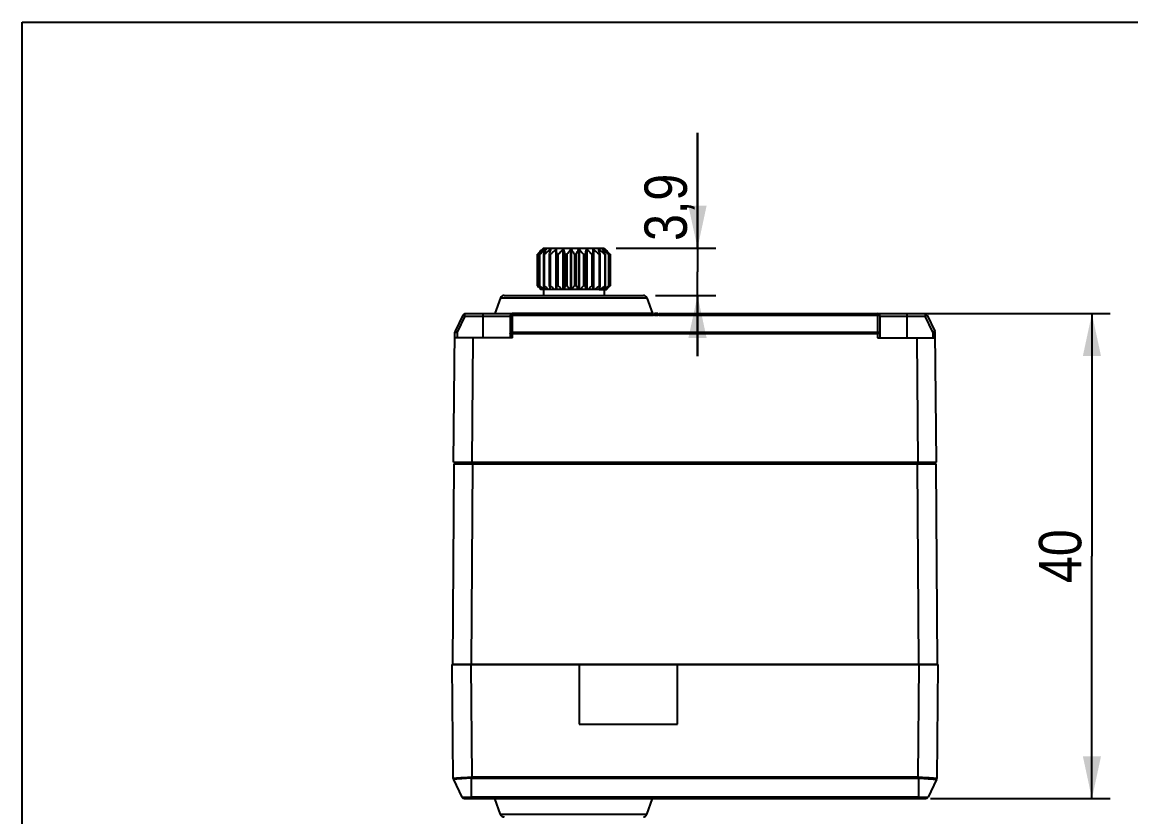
# Model space of a CAD drawing. Header units: millimetres. Extents: x 0 to 297, y 0 to 210.
# Drawn here: x 0 to 91.4, y 144.5 to 210 of the extents above; entities that cross this region are included whole.
import ezdxf

# ---------------------------------------------------------------- set-up
doc = ezdxf.new("R2010")
doc.units = ezdxf.units.MM
doc.header["$LTSCALE"] = 16.335
doc.layers.get('0').update_dxf_attribs({"linetype": 'CONTINUOUS'})
doc.styles.get("Standard").update_dxf_attribs({"font": 'txt', "width": 0.85})
doc.dimstyles.new('DIMSTYLE_1', dxfattribs={"dimtxt": 3.5, "dimasz": 3.5, "dimexe": 0.18, "dimexo": 0.0625, "dimgap": 0.09, "dimtad": 1, "dimdsep": 46, "dimtxsty": 'Standard', "dimblk": '_FILLED', "dimblk1": '_FILLED', "dimblk2": '_FILLED', "dimcen": 0.09, "dimadec": 0, "dimazin": 0, "dimtp": 0.1, "dimtm": 0.1, "dimtfac": 1, "dimtofl": 0, "dimtmove": 0, "dimatfit": 3, "dimldrblk": '_FILLED', "dimfxl": 1, "dimtolj": 1, "dimarcsym": 0})
doc.dimstyles.new('DIMSTYLE_2', dxfattribs={"dimtxt": 3.5, "dimasz": 3.5, "dimexe": 0.18, "dimexo": 0.0625, "dimgap": 0.09, "dimtad": 1, "dimdsep": 46, "dimtxsty": 'Standard', "dimblk": '_FILLED', "dimblk1": '_FILLED', "dimblk2": '_FILLED', "dimcen": 0.09, "dimadec": 0, "dimazin": 0, "dimtp": 0.3, "dimtm": 0.3, "dimtfac": 1, "dimtofl": 0, "dimtmove": 0, "dimatfit": 3, "dimldrblk": '_FILLED', "dimfxl": 1, "dimtolj": 1, "dimarcsym": 0})

# ---------------------------------------------------------------- blocks, each defined once
blk = doc.blocks.new('_FILLED')
at = {"color": 0, "linetype": 'ByBlock'}
blk.add_solid([(0, 0), (-1, 0.214), (-1, -0.214)], dxfattribs=at)
blk = doc.blocks.new('*D9')
at = {"color": 2, "linetype": 'Continuous'}
for p, q in [((55.684, 191.361), (55.684, 200.885)), ((55.684, 200.885), (55.684, 189.411)), ((48.977, 191.361), (57.184, 191.361)), ((55.684, 182.461), (55.684, 189.411)), ((52.219, 187.461), (57.184, 187.461)), ((55.684, 187.461), (55.684, 182.461))]:
    blk.add_line(p, q, dxfattribs=at)
at = {"color": 2, "linetype": 'Continuous', "xscale": 3.5, "yscale": 3.5, "zscale": 3.5}
for p, rotation in [((55.684, 191.361), 270.0000000002), ((55.684, 187.461), 90.00000000280001)]:
    blk.add_blockref('_FILLED', p, dxfattribs=dict(at, rotation=rotation))
at = {"color": 2, "linetype": 'Continuous', "insert": (51.309, 191.96), "char_height": 3.5, "width": 8.925, "attachment_point": 1, "rotation": 90, "line_spacing_factor": 0.9}
blk.add_mtext('3,9', dxfattribs=at)
blk = doc.blocks.new('*D10')
at = {"color": 2, "linetype": 'Continuous'}
for p, q in [((71.527, 185.961), (89.705, 185.961)), ((88.205, 185.961), (88.205, 165.961)), ((88.205, 145.961), (88.205, 165.961)), ((74.895, 145.961), (89.705, 145.961))]:
    blk.add_line(p, q, dxfattribs=at)
at = {"color": 2, "linetype": 'Continuous', "xscale": 3.5, "yscale": 3.5, "zscale": 3.5}
for p, rotation in [((88.205, 185.961), 90), ((88.205, 145.961), 270)]:
    blk.add_blockref('_FILLED', p, dxfattribs=dict(at, rotation=rotation))
at = {"color": 2, "linetype": 'Continuous', "insert": (83.83, 165.961), "char_height": 3.5, "width": 5.95, "attachment_point": 2, "rotation": 90, "line_spacing_factor": 0.9}
blk.add_mtext('40', dxfattribs=at)

msp = doc.modelspace()

# ---------------------------------------------------------------- linework, layer by layer
at = {"color": 7, "linetype": 'Continuous'}
for p, q in [((0, 0), (0, 210)), ((0, 210), (297, 210)), ((42.977, 191.361), (42.834, 191.218)), ((42.877, 191.26), (42.877, 191.261)), ((42.916, 191.24), (42.916, 191.217)), ((42.934, 191.24), (42.927, 191.231)), ((42.977, 191.361), (47.977, 191.361)), ((43.135, 191.24), (43.135, 191.171)), ((43.173, 191.24), (43.164, 191.224)), ((43.502, 191.24), (43.502, 191.023)), ((43.556, 191.24), (43.554, 191.232)), ((43.993, 191.24), (43.993, 187.961)), ((44.06, 187.961), (44.06, 191.24)), ((44.577, 191.24), (44.577, 187.961)), ((44.653, 187.961), (44.653, 191.24)), ((45.217, 191.24), (45.217, 187.961)), ((45.298, 187.961), (45.298, 191.24)), ((45.874, 191.24), (45.874, 187.961)), ((45.953, 187.961), (45.953, 191.24)), ((46.506, 191.24), (46.506, 187.961)), ((46.579, 187.961), (46.579, 191.24)), ((47.073, 191.24), (47.073, 191.242)), ((47.136, 187.961), (47.136, 191.24)), ((47.545, 191.225), (47.54, 191.24)), ((47.553, 191.2), (47.545, 191.225)), ((47.588, 191.1), (47.588, 191.24)), ((47.886, 191.226), (47.877, 191.24)), ((47.908, 191.19), (47.908, 191.24)), ((47.977, 191.361), (48.431, 190.907)), ((48.048, 191.259), (48.048, 191.26)), ((48.068, 191.234), (48.063, 191.24)), ((48.075, 191.226), (48.075, 191.24)), ((42.486, 190.861), (42.486, 188.261)), ((42.486, 190.861), (42.501, 190.861)), ((42.501, 188.261), (42.501, 190.861)), ((42.641, 190.861), (42.641, 188.261)), ((42.641, 190.861), (42.69, 190.861)), ((42.69, 188.261), (42.69, 190.861)), ((42.973, 190.861), (42.973, 188.261)), ((42.973, 190.861), (43.055, 190.861)), ((43.055, 188.261), (43.055, 190.861)), ((43.463, 190.861), (43.463, 188.261)), ((43.463, 190.861), (43.571, 190.861)), ((43.571, 188.261), (43.571, 190.861)), ((44.079, 190.861), (44.079, 188.261)), ((44.079, 190.861), (44.207, 190.861)), ((44.207, 188.261), (44.207, 190.861)), ((44.783, 190.861), (44.783, 188.261)), ((44.783, 190.861), (44.923, 190.861)), ((44.923, 188.261), (44.923, 190.861)), ((45.531, 190.861), (45.531, 188.261)), ((45.531, 190.861), (45.674, 190.861)), ((45.674, 188.261), (45.674, 190.861)), ((46.275, 190.861), (46.275, 188.261)), ((46.275, 190.861), (46.412, 190.861)), ((46.412, 188.261), (46.412, 190.861)), ((46.969, 190.861), (46.969, 188.261)), ((46.969, 190.861), (47.091, 190.861)), ((47.091, 188.261), (47.091, 190.861)), ((47.569, 190.861), (47.569, 188.261)), ((47.569, 190.861), (47.669, 190.861)), ((47.669, 188.261), (47.669, 190.861)), ((48.038, 190.861), (48.038, 188.261)), ((48.038, 190.861), (48.11, 190.861)), ((48.11, 188.261), (48.11, 190.861)), ((48.346, 190.861), (48.346, 188.261)), ((48.346, 190.861), (48.384, 190.861)), ((48.384, 188.261), (48.384, 190.861)), ((48.428, 190.906), (48.474, 190.861)), ((48.474, 190.861), (48.474, 188.261)), ((48.477, 188.261), (48.477, 190.861)), ((39.733, 187.461), (51.221, 187.461)), ((42.501, 188.261), (42.486, 188.261)), ((42.69, 188.261), (42.641, 188.261)), ((43.51, 187.961), (42.777, 187.961)), ((43.055, 188.261), (42.973, 188.261)), ((42.977, 187.961), (42.977, 187.461)), ((43.571, 188.261), (43.463, 188.261)), ((43.502, 188.099), (43.502, 187.961)), ((44.06, 187.961), (43.536, 187.961)), ((47.587, 187.961), (44.064, 187.961)), ((44.207, 188.261), (44.079, 188.261)), ((44.923, 188.261), (44.783, 188.261)), ((45.674, 188.261), (45.531, 188.261)), ((46.412, 188.261), (46.275, 188.261)), ((47.091, 188.261), (46.969, 188.261)), ((47.669, 188.261), (47.569, 188.261)), ((47.588, 187.961), (47.588, 188.022)), ((47.588, 187.961), (48.177, 187.961)), ((47.977, 187.961), (47.977, 187.461)), ((48.11, 188.261), (48.038, 188.261)), ((48.177, 187.961), (48.431, 188.215)), ((48.384, 188.261), (48.346, 188.261)), ((39.451, 187.264), (38.977, 185.961)), ((39.451, 187.264), (51.502, 187.264)), ((51.502, 187.264), (51.977, 185.961)), ((36.329, 185.847), (35.69, 184.514)), ((36.51, 185.761), (35.871, 184.427)), ((36.329, 185.847), (36.51, 185.761)), ((36.51, 185.761), (36.51, 185.961)), ((36.51, 185.961), (40.421, 185.961)), ((36.51, 185.761), (40.227, 185.761)), ((37.977, 185.961), (37.977, 183.961)), ((40.227, 185.761), (40.227, 183.961)), ((40.427, 183.961), (40.427, 185.961)), ((52.063, 185.961), (40.427, 185.961)), ((40.427, 185.847), (52.063, 185.847)), ((52.09, 185.837), (52.063, 185.961)), ((52.414, 185.961), (52.139, 185.961)), ((52.49, 185.961), (52.463, 185.836)), ((52.49, 185.961), (74.443, 185.961)), ((52.49, 185.847), (70.527, 185.847)), ((70.527, 185.961), (70.527, 183.961)), ((70.668, 185.902), (70.606, 185.84)), ((70.727, 185.761), (70.727, 183.961)), ((70.727, 185.761), (74.443, 185.761)), ((72.977, 183.961), (72.977, 185.961)), ((74.443, 185.961), (74.443, 185.761)), ((74.443, 185.761), (74.624, 185.847)), ((75.083, 184.427), (74.443, 185.761)), ((74.624, 185.847), (75.263, 184.514)), ((35.577, 173.711), (35.671, 184.429)), ((40.427, 183.961), (35.666, 183.961)), ((35.671, 184.429), (35.871, 184.427)), ((35.871, 184.427), (35.69, 184.514)), ((35.871, 184.427), (35.866, 183.961)), ((37.166, 183.961), (37.077, 173.711)), ((70.527, 184.407), (40.427, 184.407)), ((40.427, 184.323), (70.527, 184.323)), ((70.527, 183.961), (75.287, 183.961)), ((73.876, 173.711), (73.787, 183.961)), ((75.263, 184.514), (75.083, 184.427)), ((75.083, 184.427), (75.283, 184.429)), ((75.083, 184.427), (75.087, 183.961)), ((75.376, 173.711), (75.283, 184.429)), ((35.577, 173.711), (75.376, 173.711)), ((35.511, 157.061), (35.627, 173.561)), ((35.627, 173.561), (75.327, 173.561)), ((37.127, 173.561), (37.011, 157.061)), ((73.942, 157.061), (73.827, 173.561)), ((75.327, 173.561), (75.442, 157.061)), ((35.538, 147.63), (35.456, 157.011)), ((35.456, 157.011), (75.497, 157.011)), ((35.511, 157.061), (75.442, 157.061)), ((35.627, 157.061), (35.627, 157.011)), ((37.006, 157.011), (37.087, 147.736)), ((37.127, 157.011), (37.127, 157.061)), ((45.927, 157.011), (45.927, 152.111)), ((54.027, 152.111), (54.027, 157.011)), ((73.827, 157.061), (73.827, 157.011)), ((73.866, 147.736), (73.947, 157.011)), ((75.327, 157.011), (75.327, 157.061)), ((75.497, 157.011), (75.415, 147.63)), ((45.927, 152.111), (54.027, 152.111)), ((35.538, 147.63), (35.539, 147.612)), ((35.538, 147.63), (35.539, 147.612)), ((35.539, 147.612), (35.541, 147.594)), ((35.539, 147.612), (35.541, 147.594)), ((35.541, 147.594), (35.546, 147.577)), ((35.541, 147.594), (35.546, 147.577)), ((35.546, 147.577), (35.551, 147.56)), ((35.551, 147.56), (35.558, 147.545)), ((35.551, 147.56), (35.558, 147.545)), ((35.558, 147.545), (36.263, 146.074)), ((35.558, 147.545), (35.558, 147.545)), ((37.087, 147.736), (37.053, 147.735)), ((37.058, 145.961), (37.058, 147.651)), ((37.087, 147.652), (37.087, 147.736)), ((73.866, 147.736), (37.087, 147.736)), ((37.087, 147.651), (73.866, 147.651)), ((73.866, 147.736), (73.866, 147.652)), ((73.9, 147.735), (73.866, 147.736)), ((73.895, 147.651), (73.895, 145.961)), ((75.395, 147.545), (74.69, 146.074)), ((75.396, 147.545), (75.395, 147.545)), ((75.407, 147.577), (75.412, 147.594)), ((36.263, 146.074), (37.058, 146.074)), ((36.443, 145.961), (74.51, 145.961)), ((73.895, 146.074), (37.058, 146.074)), ((39.451, 144.658), (38.977, 145.961)), ((51.502, 144.658), (51.977, 145.961)), ((73.895, 146.074), (74.691, 146.074)), ((51.502, 144.658), (39.451, 144.658))]:
    msp.add_line(p, q, dxfattribs=at)
for points in [[(75.396, 147.545), (75.402, 147.56), (75.407, 147.577)], [(75.412, 147.594), (75.414, 147.612), (75.415, 147.63)]]:
    msp.add_lwpolyline(points, dxfattribs=at)
for centre, radius, start, end in [((57.35, 175.042), 21.696, 131.86121, 133.18785), ((56.791, 174.761), 21.401, 129.64793, 131.21287), ((41.338, 192.72), 2.121, 315.75769, 315.95675), ((53.755, 179.025), 16.33, 131.58457, 131.79318), ((59.258, 182.513), 18.3, 151.57283, 152.85895), ((57.168, 174.661), 21.486, 129.49897, 131.06256), ((71.975, 184.029), 29.32, 165.77753, 166.52489), ((43.6, 191.121), 0.154, 126.98273, 129.45561), ((-88.405, 184.469), 132.638, 2.76236, 2.92631), ((23.215, 183.676), 22.733, 18.42312, 19.43315), ((31.345, 182.411), 16.511, 31.14325, 32.32408), ((77.485, 183.397), 31.957, 165.79295, 166.49298), ((-98.588, 183.813), 145.85, 2.76979, 2.91889), ((33.529, 175.254), 20.993, 48.02598, 49.59712), ((23.496, 182.786), 25.487, 18.47027, 19.27694), ((33.941, 174.595), 21.525, 49.08542, 50.65099), ((47.747, 191.048), 0.25, 49.94018, 51.48021), ((34.283, 175.059), 21.153, 48.33237, 49.90115), ((47.686, 190.819), 0.573, 47.27853, 47.91044), ((37.138, 179.392), 16.124, 47.08443, 47.29118), ((34.899, 176.993), 19.406, 45.80084, 47.06401), ((26.515, 179.468), 22.167, 30.92685, 31.19742), ((39.733, 187.161), 0.3, 89.99942, 160.00001), ((57.043, 202.066), 20.062, 223.48243, 224.67513), ((57.25, 203.967), 21.546, 226.80096, 227.97938), ((57.635, 199.576), 18.784, 217.03859, 218.1938), ((57.575, 205.271), 22.603, 228.81309, 229.98162), ((60.514, 197.267), 19.718, 207.17774, 208.16202), ((57.952, 205.376), 22.691, 228.96335, 230.13092), ((74.5, 195.712), 31.919, 193.49892, 194.05338), ((58.345, 204.257), 21.775, 227.27506, 228.45167), ((-101.393, 195.294), 145.642, 357.11381, 357.23198), ((59.031, 202.325), 20.434, 223.49331, 224.66429), ((21.241, 196.118), 24.819, 340.81277, 341.54447), ((60.228, 199.815), 19.176, 217.05038, 218.182), ((29.444, 197.88), 18.743, 328.04612, 328.80071), ((26.508, 199.653), 22.173, 328.81281, 329.08337), ((63.637, 197.488), 20.195, 207.18933, 208.15041), ((31.543, 200.417), 19.1, 319.29576, 320.47257), ((78.304, 195.921), 32.799, 193.50637, 194.04595), ((32.405, 202.828), 20.599, 313.80073, 314.99344), ((-102.549, 195.5), 149.816, 357.11546, 357.23033), ((32.745, 204.755), 22.177, 310.77488, 311.94783), ((23.504, 196.33), 25.477, 340.82223, 341.53502), ((33.127, 205.482), 22.78, 309.72046, 310.88702), ((31.493, 198.206), 19.365, 328.0596, 329.09975), ((33.499, 204.959), 22.344, 310.47027, 311.64154), ((33.362, 200.662), 19.48, 319.30727, 320.4611), ((36.758, 200.141), 16.684, 313.1116, 313.27699), ((34.032, 203.036), 20.661, 313.27571, 314.07786), ((30.419, 206.764), 25.852, 314.08397, 314.29789), ((51.219, 187.161), 0.3, 19.9929, 89.99677), ((51.221, 187.161), 0.3, 19.99998, 90.00058), ((36.51, 185.761), 0.2, 90, 154.39006), ((40.427, 185.761), 0.2, 90, 180), ((70.527, 185.761), 0.2, 360, 90), ((74.443, 185.761), 0.2, 25.60994, 90), ((74.318, 185.701), 0.28, 25.61116, 34.42991), ((35.871, 184.427), 0.2, 154.39007, 179.5), ((40.415, 167.865), 16.458, 89.95906, 90.42641), ((70.529, 165.228), 19.095, 89.60586, 90.00867), ((75.083, 184.427), 0.2, 0.5, 25.60993), ((35.738, 147.632), 0.2, 180.50326, 195.16071), ((35.738, 147.632), 0.2, 195.16168, 196.8182), ((35.738, 147.632), 0.2, 196.82, 200.312), ((35.738, 147.632), 0.2, 200.31106, 203.61379), ((35.738, 147.632), 0.2, 203.61401, 205.63365), ((45.442, 148.155), 8.4, 182.86257, 183.44077), ((65.447, 148.143), 8.463, 356.66829, 357.24253), ((75.215, 147.632), 0.2, 334.37029, 337.58259), ((75.215, 147.632), 0.2, 337.58165, 339.66039), ((75.215, 147.632), 0.2, 339.65957, 354.09131), ((75.215, 147.632), 0.2, 354.09046, 359.49595), ((36.443, 146.161), 0.2, 205.60637, 269.98863), ((74.51, 146.161), 0.2, 270.01137, 334.39363), ((39.733, 144.761), 0.3, 200, 269.99985)]:
    msp.add_arc(centre, radius, start, end, dxfattribs=at)
for points, knots in [([(42.834, 191.219), (42.805, 191.189), (42.688, 191.071), (42.572, 190.951), (42.486, 190.861)], [0, 0, 0, 0, 0.249516, 1, 1, 1, 1]), ([(42.927, 191.231), (42.903, 191.201), (42.806, 191.078), (42.711, 190.954), (42.641, 190.861)], [0, 0, 0, 0, 0.248918, 1, 1, 1, 1]), ([(42.863, 191.245), (42.866, 191.248), (42.87, 191.254), (42.875, 191.259), (42.877, 191.26)], [0, 0, 0, 0, 0.642678, 1, 1, 1, 1]), ([(42.916, 191.24), (42.92, 191.243), (42.927, 191.25), (42.934, 191.255), (42.947, 191.263), (42.947, 191.26)], [0, 0, 0, 0, 0.395309, 0.730532, 1, 1, 1, 1]), ([(42.947, 191.26), (42.947, 191.258), (42.945, 191.256), (42.943, 191.251), (42.939, 191.246), (42.936, 191.242), (42.934, 191.24)], [0, 0, 0, 0, 0.142849, 0.371073, 0.662513, 1, 1, 1, 1]), ([(43.135, 191.24), (43.14, 191.244), (43.147, 191.25), (43.157, 191.256), (43.164, 191.259), (43.17, 191.261), (43.174, 191.261), (43.178, 191.259), (43.178, 191.256), (43.178, 191.255)], [0, 0, 0, 0, 0.358467, 0.523603, 0.669278, 0.785206, 0.868358, 0.930808, 1, 1, 1, 1]), ([(43.178, 191.255), (43.178, 191.253), (43.177, 191.247), (43.174, 191.243), (43.173, 191.24)], [0, 0, 0, 0, 0.437384, 1, 1, 1, 1]), ([(43.507, 191.244), (43.513, 191.248), (43.521, 191.254), (43.533, 191.259), (43.543, 191.262), (43.555, 191.26), (43.557, 191.251), (43.557, 191.248)], [0, 0, 0, 0, 0.340357, 0.498173, 0.635057, 0.829723, 1, 1, 1, 1]), ([(43.557, 191.248), (43.557, 191.247), (43.557, 191.245), (43.557, 191.242), (43.556, 191.24)], [0, 0, 0, 0, 0.236277, 1, 1, 1, 1]), ([(43.571, 190.861), (43.606, 190.893), (43.745, 191.021), (43.886, 191.147), (43.993, 191.24)], [0, 0, 0, 0, 0.250161, 1, 1, 1, 1]), ([(44.01, 191.252), (44.016, 191.256), (44.028, 191.261), (44.043, 191.262), (44.052, 191.257), (44.058, 191.251), (44.06, 191.244), (44.06, 191.24)], [0, 0, 0, 0, 0.322641, 0.59302, 0.702615, 0.802177, 1, 1, 1, 1]), ([(44.207, 190.861), (44.238, 190.893), (44.359, 191.021), (44.483, 191.147), (44.577, 191.24)], [0, 0, 0, 0, 0.250488, 1, 1, 1, 1]), ([(44.605, 191.258), (44.602, 191.257), (44.592, 191.253), (44.582, 191.246), (44.577, 191.24)], [0, 0, 0, 0, 0.260521, 1, 1, 1, 1]), ([(44.605, 191.258), (44.615, 191.261), (44.632, 191.262), (44.647, 191.251), (44.652, 191.244), (44.653, 191.24)], [0, 0, 0, 0, 0.562393, 0.790992, 1, 1, 1, 1]), ([(44.923, 190.861), (44.947, 190.893), (45.044, 191.02), (45.142, 191.146), (45.217, 191.24)], [0, 0, 0, 0, 0.251041, 1, 1, 1, 1]), ([(45.217, 191.24), (45.221, 191.245), (45.233, 191.255), (45.247, 191.26), (45.255, 191.261)], [0, 0, 0, 0, 0.470845, 1, 1, 1, 1]), ([(45.255, 191.261), (45.264, 191.261), (45.281, 191.258), (45.294, 191.246), (45.298, 191.24)], [0, 0, 0, 0, 0.542507, 1, 1, 1, 1]), ([(45.674, 190.861), (45.69, 190.893), (45.756, 191.02), (45.823, 191.146), (45.874, 191.24)], [0, 0, 0, 0, 0.251821, 1, 1, 1, 1]), ([(45.874, 191.24), (45.877, 191.247), (45.891, 191.26), (45.909, 191.262), (45.918, 191.26)], [0, 0, 0, 0, 0.45025, 1, 1, 1, 1]), ([(45.918, 191.26), (45.922, 191.26), (45.935, 191.256), (45.947, 191.247), (45.953, 191.24)], [0, 0, 0, 0, 0.268251, 1, 1, 1, 1]), ([(45.953, 191.24), (45.981, 191.209), (46.089, 191.084), (46.196, 190.957), (46.275, 190.861)], [0, 0, 0, 0, 0.249109, 1, 1, 1, 1]), ([(46.506, 191.24), (46.506, 191.244), (46.51, 191.252), (46.522, 191.26), (46.538, 191.262), (46.549, 191.259), (46.554, 191.257)], [0, 0, 0, 0, 0.203463, 0.424542, 0.692615, 1, 1, 1, 1]), ([(46.579, 191.24), (46.578, 191.242), (46.57, 191.248), (46.561, 191.254), (46.554, 191.257)], [0, 0, 0, 0, 0.241733, 1, 1, 1, 1]), ([(46.579, 191.24), (46.612, 191.209), (46.743, 191.084), (46.873, 190.957), (46.969, 190.861)], [0, 0, 0, 0, 0.249621, 1, 1, 1, 1]), ([(47.073, 191.242), (47.073, 191.246), (47.074, 191.252), (47.08, 191.258), (47.087, 191.261), (47.095, 191.261), (47.108, 191.258), (47.117, 191.254), (47.123, 191.25)], [0, 0, 0, 0, 0.192703, 0.2881, 0.39525, 0.523082, 0.671538, 1, 1, 1, 1]), ([(47.537, 191.251), (47.537, 191.252), (47.538, 191.256), (47.541, 191.26), (47.547, 191.261), (47.558, 191.26), (47.572, 191.252), (47.583, 191.245), (47.588, 191.24)], [0, 0, 0, 0, 0.082584, 0.157059, 0.243411, 0.357711, 0.658335, 1, 1, 1, 1]), ([(47.54, 191.24), (47.539, 191.241), (47.538, 191.244), (47.537, 191.248), (47.537, 191.251)], [0, 0, 0, 0, 0.273514, 1, 1, 1, 1]), ([(47.87, 191.257), (47.87, 191.258), (47.87, 191.26), (47.872, 191.261), (47.875, 191.261), (47.879, 191.26), (47.886, 191.257), (47.894, 191.251), (47.9, 191.247), (47.903, 191.244)], [0, 0, 0, 0, 0.06415, 0.121739, 0.17959, 0.255356, 0.458811, 0.715226, 1, 1, 1, 1]), ([(47.877, 191.24), (47.875, 191.243), (47.872, 191.248), (47.87, 191.254), (47.87, 191.257)], [0, 0, 0, 0, 0.584174, 1, 1, 1, 1]), ([(48.11, 190.861), (48.091, 190.892), (48.018, 191.014), (47.943, 191.136), (47.886, 191.226)], [0, 0, 0, 0, 0.251471, 1, 1, 1, 1]), ([(48.048, 191.26), (48.048, 191.261), (48.049, 191.261), (48.05, 191.26), (48.052, 191.259), (48.056, 191.256), (48.062, 191.251), (48.068, 191.247), (48.07, 191.244)], [0, 0, 0, 0, 0.02453, 0.073102, 0.15864, 0.279615, 0.604687, 1, 1, 1, 1]), ([(48.063, 191.24), (48.06, 191.244), (48.055, 191.25), (48.05, 191.256), (48.048, 191.259)], [0, 0, 0, 0, 0.609747, 1, 1, 1, 1]), ([(48.384, 190.861), (48.358, 190.892), (48.254, 191.018), (48.149, 191.142), (48.068, 191.234)], [0, 0, 0, 0, 0.250813, 1, 1, 1, 1]), ([(36.426, 185.889), (36.418, 185.887), (36.388, 185.875), (36.36, 185.857), (36.344, 185.84)], [0, 0, 0, 0, 0.26605, 1, 1, 1, 1]), ([(36.51, 185.902), (36.503, 185.902), (36.474, 185.901), (36.446, 185.896), (36.426, 185.889)], [0, 0, 0, 0, 0.253469, 1, 1, 1, 1]), ([(40.227, 185.761), (40.227, 185.767), (40.23, 185.779), (40.242, 185.796), (40.261, 185.81), (40.277, 185.818), (40.285, 185.822)], [0, 0, 0, 0, 0.194331, 0.41699, 0.684212, 1, 1, 1, 1]), ([(40.347, 185.944), (40.338, 185.94), (40.319, 185.928), (40.299, 185.899), (40.288, 185.863), (40.285, 185.836), (40.285, 185.822)], [0, 0, 0, 0, 0.216438, 0.449859, 0.710471, 1, 1, 1, 1]), ([(40.285, 185.822), (40.306, 185.831), (40.353, 185.843), (40.401, 185.847), (40.427, 185.847)], [0, 0, 0, 0, 0.467844, 1, 1, 1, 1]), ([(52.063, 185.847), (52.063, 185.855), (52.063, 185.871), (52.063, 185.893), (52.063, 185.913), (52.063, 185.929), (52.063, 185.941), (52.063, 185.948), (52.063, 185.953), (52.063, 185.956), (52.063, 185.959), (52.063, 185.96), (52.063, 185.961), (52.063, 185.961)], [0, 0, 0, 0, 0.214251, 0.410216, 0.583164, 0.729234, 0.845908, 0.892471, 0.93085, 0.960914, 0.982541, 0.995608, 1, 1, 1, 1]), ([(52.49, 185.847), (52.457, 185.832), (52.387, 185.808), (52.277, 185.795), (52.166, 185.808), (52.096, 185.832), (52.063, 185.847)], [0, 0, 0, 0, 0.248625, 0.499951, 0.751278, 1, 1, 1, 1]), ([(52.49, 185.961), (52.49, 185.961), (52.49, 185.96), (52.49, 185.959), (52.49, 185.956), (52.49, 185.953), (52.49, 185.948), (52.49, 185.941), (52.49, 185.929), (52.49, 185.913), (52.49, 185.893), (52.49, 185.871), (52.49, 185.855), (52.49, 185.847)], [0, 0, 0, 0, 0.004392, 0.01746, 0.039088, 0.069153, 0.107533, 0.154097, 0.270773, 0.416843, 0.589788, 0.78575, 1, 1, 1, 1]), ([(70.527, 185.847), (70.533, 185.847), (70.56, 185.847), (70.586, 185.844), (70.606, 185.84)], [0, 0, 0, 0, 0.255452, 1, 1, 1, 1]), ([(70.606, 185.84), (70.623, 185.837), (70.653, 185.829), (70.692, 185.812), (70.719, 185.789), (70.727, 185.77), (70.727, 185.761)], [0, 0, 0, 0, 0.332526, 0.612003, 0.829525, 1, 1, 1, 1]), ([(74.549, 185.859), (74.542, 185.87), (74.514, 185.905), (74.475, 185.934), (74.443, 185.944)], [0, 0, 0, 0, 0.269676, 1, 1, 1, 1]), ([(35.743, 184.488), (35.736, 184.474), (35.729, 184.454), (35.723, 184.434), (35.722, 184.428)], [0, 0, 0, 0, 0.752578, 1, 1, 1, 1]), ([(40.227, 184.321), (40.227, 184.327), (40.23, 184.339), (40.242, 184.356), (40.261, 184.37), (40.277, 184.378), (40.285, 184.382)], [0, 0, 0, 0, 0.194331, 0.41699, 0.684212, 1, 1, 1, 1]), ([(40.227, 184.321), (40.227, 184.321), (40.227, 184.321), (40.228, 184.321), (40.229, 184.321), (40.232, 184.321), (40.237, 184.321), (40.244, 184.322), (40.254, 184.322), (40.27, 184.322), (40.283, 184.322), (40.292, 184.322)], [0, 0, 0, 0, 0.004377, 0.016881, 0.037574, 0.066423, 0.148341, 0.261689, 0.40524, 0.577454, 1, 1, 1, 1]), ([(40.285, 184.382), (40.306, 184.391), (40.353, 184.403), (40.401, 184.407), (40.427, 184.407)], [0, 0, 0, 0, 0.467844, 1, 1, 1, 1]), ([(40.292, 184.322), (40.291, 184.327), (40.287, 184.347), (40.285, 184.367), (40.285, 184.382)], [0, 0, 0, 0, 0.257398, 1, 1, 1, 1]), ([(70.668, 184.382), (70.647, 184.391), (70.6, 184.403), (70.552, 184.407), (70.527, 184.407)], [0, 0, 0, 0, 0.467844, 1, 1, 1, 1]), ([(70.661, 184.322), (70.662, 184.327), (70.666, 184.347), (70.668, 184.367), (70.668, 184.382)], [0, 0, 0, 0, 0.257397, 1, 1, 1, 1]), ([(70.661, 184.322), (70.67, 184.322), (70.683, 184.322), (70.699, 184.322), (70.709, 184.322), (70.716, 184.321), (70.721, 184.321), (70.724, 184.321), (70.725, 184.321), (70.726, 184.321), (70.727, 184.321), (70.727, 184.321)], [0, 0, 0, 0, 0.422546, 0.59476, 0.738311, 0.851659, 0.933577, 0.962426, 0.983119, 0.995622, 1, 1, 1, 1]), ([(70.727, 184.321), (70.727, 184.327), (70.723, 184.339), (70.711, 184.356), (70.692, 184.37), (70.677, 184.378), (70.668, 184.382)], [0, 0, 0, 0, 0.194331, 0.41699, 0.684212, 1, 1, 1, 1]), ([(75.231, 184.428), (75.23, 184.434), (75.225, 184.454), (75.217, 184.474), (75.21, 184.488)], [0, 0, 0, 0, 0.247422, 1, 1, 1, 1]), ([(35.538, 147.63), (35.538, 147.631), (35.541, 147.633), (35.546, 147.635), (35.555, 147.638), (35.574, 147.642), (35.607, 147.647), (35.657, 147.653), (35.72, 147.658), (35.796, 147.663), (35.884, 147.669), (35.983, 147.676), (36.092, 147.684), (36.256, 147.696), (36.478, 147.711), (36.76, 147.723), (36.954, 147.731), (37.053, 147.735)], [0, 0, 0, 0, 0.001898, 0.005808, 0.011999, 0.020519, 0.044464, 0.077417, 0.119145, 0.169313, 0.227445, 0.292999, 0.365381, 0.443937, 0.616392, 0.804007, 1, 1, 1, 1]), ([(35.562, 147.549), (35.561, 147.549), (35.559, 147.548), (35.558, 147.546), (35.558, 147.545)], [0, 0, 0, 0, 0.36104, 1, 1, 1, 1]), ([(35.661, 147.567), (35.648, 147.565), (35.627, 147.563), (35.598, 147.558), (35.577, 147.554), (35.566, 147.551), (35.562, 147.549)], [0, 0, 0, 0, 0.36695, 0.656904, 0.868415, 1, 1, 1, 1]), ([(37.058, 147.651), (36.983, 147.648), (36.835, 147.642), (36.617, 147.632), (36.409, 147.622), (36.166, 147.604), (35.951, 147.588), (35.767, 147.576), (35.693, 147.57), (35.661, 147.567)], [0, 0, 0, 0, 0.160825, 0.317808, 0.467312, 0.606202, 0.840438, 0.930579, 1, 1, 1, 1]), ([(73.895, 147.651), (73.97, 147.648), (74.118, 147.642), (74.336, 147.632), (74.543, 147.622), (74.786, 147.604), (75.001, 147.588), (75.185, 147.576), (75.259, 147.57), (75.291, 147.567)], [0, 0, 0, 0, 0.160688, 0.317555, 0.46697, 0.605799, 0.840128, 0.930381, 1, 1, 1, 1]), ([(73.9, 147.735), (73.999, 147.731), (74.193, 147.722), (74.433, 147.713), (74.615, 147.702), (74.742, 147.693), (74.861, 147.684), (74.97, 147.676), (75.069, 147.669), (75.157, 147.663), (75.233, 147.658), (75.296, 147.653), (75.346, 147.647), (75.379, 147.642), (75.398, 147.638), (75.407, 147.635), (75.412, 147.633), (75.415, 147.631), (75.415, 147.63)], [0, 0, 0, 0, 0.195891, 0.383522, 0.472053, 0.556006, 0.634553, 0.706959, 0.772542, 0.830694, 0.880857, 0.922598, 0.955573, 0.979509, 0.988014, 0.994195, 0.998101, 1, 1, 1, 1]), ([(75.291, 147.567), (75.304, 147.565), (75.326, 147.562), (75.355, 147.558), (75.376, 147.554), (75.387, 147.551), (75.391, 147.549)], [0, 0, 0, 0, 0.367224, 0.657336, 0.868784, 1, 1, 1, 1]), ([(75.391, 147.549), (75.392, 147.549), (75.394, 147.548), (75.396, 147.546), (75.395, 147.545)], [0, 0, 0, 0, 0.364351, 1, 1, 1, 1]), ([(39.452, 144.658), (39.462, 144.63), (39.491, 144.576), (39.559, 144.511), (39.643, 144.47), (39.704, 144.461), (39.734, 144.461)], [0, 0, 0, 0, 0.244096, 0.500024, 0.755939, 1, 1, 1, 1]), ([(51.221, 144.461), (51.25, 144.461), (51.311, 144.47), (51.395, 144.511), (51.463, 144.576), (51.492, 144.63), (51.502, 144.658)], [0, 0, 0, 0, 0.244076, 0.499999, 0.755922, 1, 1, 1, 1])]:
    msp.add_open_spline(points, degree=3, knots=knots, dxfattribs=at)
for points in [[(44.01, 191.252), (44.004, 191.249), (43.998, 191.245), (43.993, 191.24)], [(47.123, 191.25), (47.127, 191.247), (47.132, 191.244), (47.136, 191.24)], [(37.058, 147.651), (37.067, 147.651), (37.077, 147.651), (37.087, 147.651)], [(73.866, 147.651), (73.876, 147.651), (73.886, 147.651), (73.895, 147.651)]]:
    msp.add_open_spline(points, degree=3, dxfattribs=at)

# ---------------------------------------------------------------- dimensions: what is measured, and where the dimension line sits
at = {"color": 2, "linetype": 'Continuous'}
for base, p1, p2, dimstyle, picture, middle in [((55.684, 191.361), (52.219, 187.461), (48.977, 191.361), 'DIMSTYLE_1', '*D9', (53.059, 196.422)), ((88.205, 185.961), (74.895, 145.961), (71.527, 185.961), 'DIMSTYLE_2', '*D10', (86.913, 163.301))]:
    dim = msp.add_linear_dim(base=base, p1=p1, p2=p2, angle=90, dimstyle=dimstyle, dxfattribs=at)
    dim.commit()
    dim.dimension.update_dxf_attribs({"geometry": picture, "text_midpoint": middle, "dimtype": 160})

doc.saveas('drawing.dxf')
